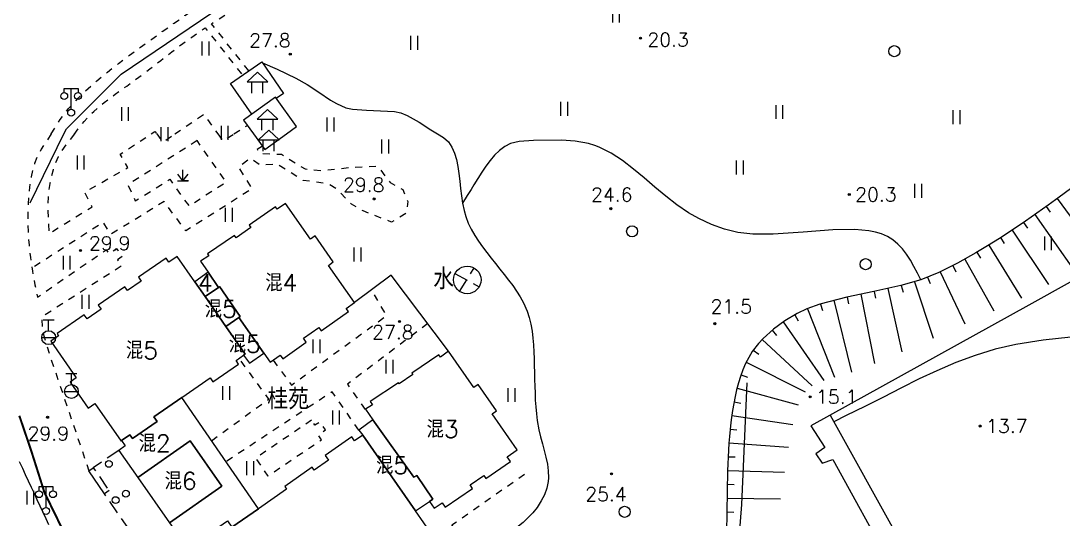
# Model space of a CAD drawing. Extents: x 115374 to 116875, y 149866 to 152432.
# Drawn here: x 116000.2 to 116151, y 150444.3 to 150516.4 of the extents above; entities that cross this region are included whole.
import ezdxf
from ezdxf.enums import TextEntityAlignment as Align

# ---------------------------------------------------------------- set-up
doc = ezdxf.new("R2010")
doc.units = 0
doc.header["$MEASUREMENT"] = 0
doc.header["$PDMODE"] = 32
doc.header["$PDSIZE"] = 0.3
doc.linetypes.add('X5', pattern=[3, 2, -1])
doc.linetypes.add('X6', pattern=[2, 1, -1])
doc.layers.get('0').update_dxf_attribs({"linetype": 'CONTINUOUS'})
for name, color, linetype in [('DLDW', 14, 'CONTINUOUS'), ('DLSS', 5, 'CONTINUOUS'), ('DMTZ', 5, 'CONTINUOUS'), ('GCD', 1, 'CONTINUOUS'), ('GXYZ', 2, 'CONTINUOUS'), ('JMD', 6, 'CONTINUOUS'), ('YZH', 2, 'CONTINUOUS'), ('ZBTZ', 5, 'CONTINUOUS')]:
    doc.layers.add(name, color=color, linetype=linetype)
doc.styles.add('HZ', font='rs.shx', dxfattribs={"bigfont": 'hztxt.shx'})
doc.linetypes.add('X17', pattern='A,9.4,[169,symbolx.shx,S=1,R=0,X=0,Y=0.15],0.6', length=10)
doc.linetypes.add('X19', pattern='A,4.5,[145,symbolx.shx,S=1,R=0,X=0,Y=1],4.5,-0.5,[146,symbolx.shx,S=1,R=0,X=0,Y=0],-0.5', length=10)
doc.linetypes.add('X33', pattern='A,2,[150,symbolx.shx,S=1,R=0,X=0,Y=1],1e-11', length=2)
doc.linetypes.add('X35', pattern='A,2,[4,symbolt.shx,S=1,R=0,X=0,Y=0],2,[28,symbolt.shx,S=1,R=0,X=0,Y=0],1e-11', length=4)
doc.linetypes.add('X39', pattern='A,2,[150,symbolx.shx,S=1,R=0,X=0,Y=1],2,[151,symbolx.shx,S=1,R=0,X=0,Y=3],1e-11', length=4)
doc.linetypes.add('X4', pattern='A,0,-1e-09,[149,symbolx.shx,S=0.15,R=0,X=0,Y=0],-1.6', length=1.6)
doc.linetypes.add('X49', pattern='A,0,[5,symbolt.shx,S=1,R=0,X=0,Y=0],-10', length=10)

# ---------------------------------------------------------------- blocks, each defined once
blk = doc.blocks.new('GC122')
blk.add_circle((0, 0), 0.8)
blk = doc.blocks.new('GC121')
for p, q in [((-0.5, -0.64), (-0.5, 1.36)), ((-0.5, -0.64), (-0.5, 0.86)), ((0.5, -0.64), (0.5, 1.36))]:
    blk.add_line(p, q)
blk = doc.blocks.new('GC100')
for p, q in [((0.01, 3), (-1.49, 1.6)), ((-1.49, 1.6), (1.51, 1.6)), ((-0.79, 0), (-0.79, 1.6)), ((1.51, 1.6), (0.01, 3)), ((0.81, 0), (0.81, 1.6))]:
    blk.add_line(p, q)
blk = doc.blocks.new('GC097')
for p, q in [((-1, 2.92), (-1, 3.52)), ((-1, 3.52), (1, 3.52)), ((0, 0.52), (0, 3.52)), ((1, 3.52), (1, 2.92))]:
    blk.add_line(p, q)
for centre in [(-1, 2.42), (1, 2.42), (0.01, 0)]:
    blk.add_circle(centre, 0.5)
blk = doc.blocks.new('GC276')
at = {"linetype": 'Continuous'}
blk.add_circle((0, 0), 0.5, dxfattribs=at)
blk = doc.blocks.new('GC124')
for p, q in [((0, -0.8), (-0.75, 0.2)), ((0, -0.8), (0, 0.8)), ((0, -0.8), (0.75, 0.2)), ((-0.8, -0.8), (0.75, -0.8)), ((0.8, -0.8), (0, -0.8))]:
    blk.add_line(p, q)
blk = doc.blocks.new('GC133')
for p, q in [((-0.81, 2.59), (0.79, 2.59)), ((-0.01, 0.99), (-0.01, 2.59)), ((-1.01, -0.01), (0.99, -0.01))]:
    blk.add_line(p, q)
blk.add_circle((-0.01, -0.01), 1)

msp = doc.modelspace()

# ---------------------------------------------------------------- linework, layer by layer
at = {"layer": 'DLDW', "linetype": 'X5'}
for p, q in [((116063.01, 150479.81), (116066.51, 150477.88)), ((116063.68, 150477.22), (116065.8, 150480.61))]:
    msp.add_line(p, q, dxfattribs=at)
at = {"layer": 'DLDW', "flags": 128}
for points in [[(116033.64, 150502.85), (116030.54, 150507.31), (116035.06, 150510.44), (116038.22, 150505.87), (116037.15, 150505.14)], [(116037.03, 150505.31), (116032.44, 150501.99), (116033.88, 150500)], [(116038.64, 150500), (116040.1, 150501.06), (116037.03, 150505.31)]]:
    msp.add_lwpolyline(points, dxfattribs=at)
at = {"layer": 'DLDW', "linetype": 'Continuous', "elevation": 33.4, "flags": 128}
msp.add_lwpolyline([(116033.88, 150500), (116035.52, 150497.74), (116038.64, 150500)], dxfattribs=at)
at = {"layer": 'DLDW', "linetype": 'Continuous'}
msp.add_circle((116064.78, 150478.89), 2, dxfattribs=at)
at = {"layer": 'DLSS', "linetype": 'X6', "flags": 128}
for points in [[(116004.62, 150500), (116005.15, 150500.85), (116005.93, 150502.1), (116006.51, 150502.91), (116007.13, 150503.69), (116008.49, 150505.17), (116009.94, 150506.57), (116011.2, 150507.67), (116012.75, 150508.95), (116014.33, 150510.19), (116015.93, 150511.39), (116017.54, 150512.57), (116019.16, 150513.73), (116020.68, 150514.81), (116022.32, 150515.97), (116023.95, 150517.12), (116025.6, 150518.26), (116027.26, 150519.38), (116028.83, 150520.41), (116030.52, 150521.48), (116032.23, 150522.52), (116033.95, 150523.54), (116035.68, 150524.54), (116038.29, 150526.02), (116040.92, 150527.47), (116043.41, 150528.83), (116046.06, 150530.24), (116048.72, 150531.64), (116051.38, 150533.01), (116054.06, 150534.37), (116056.75, 150535.7), (116059.45, 150537), (116062.4, 150538.35), (116065.15, 150539.55), (116067.91, 150540.73), (116070.68, 150541.88), (116073.46, 150543.01), (116076.25, 150544.12), (116079.38, 150545.35), (116082.18, 150546.44), (116084.98, 150547.51), (116087.78, 150548.59), (116090.58, 150549.66), (116093.38, 150550.73), (116095.68, 150551.62), (116098.47, 150552.71), (116101.26, 150553.81), (116104.05, 150554.91), (116106.84, 150556.01), (116109.63, 150557.11), (116112.43, 150558.21), (116115.22, 150559.3), (116117.78, 150560.29), (116120.58, 150561.36), (116123.39, 150562.43), (116126.19, 150563.49), (116129, 150564.55), (116131.8, 150565.61), (116134.61, 150566.68), (116137.41, 150567.75), (116140.21, 150568.84), (116143.03, 150569.95), (116145.83, 150571.05), (116148.62, 150572.12), (116151.44, 150573.16), (116154.28, 150574.13), (116157.9, 150575.21), (116161.82, 150576.09), (116164.79, 150576.53), (116167.14, 150576.69), (116168.13, 150576.7), (116170.13, 150576.57), (116171.16, 150576.41), (116173.96, 150575.4), (116178.81, 150565.43), (116215.98, 150500)], [(116033.19, 150509.14), (116027.79, 150515.95), (116029.93, 150517.31), (116031.64, 150518.36), (116033.35, 150519.4), (116035.07, 150520.43), (116036.79, 150521.46), (116038.8, 150522.66), (116040.52, 150523.69), (116042.23, 150524.72), (116043.96, 150525.74), (116045.68, 150526.75), (116048.28, 150528.24), (116050.91, 150529.68), (116053.48, 150531), (116056.18, 150532.3), (116058.9, 150533.55), (116061.65, 150534.77), (116064.41, 150535.95), (116067.24, 150537.14), (116070.02, 150538.27), (116072.81, 150539.39), (116075.6, 150540.49), (116078.39, 150541.58), (116081.53, 150542.79), (116084.33, 150543.86), (116087.14, 150544.92), (116089.95, 150545.98), (116092.75, 150547.04), (116096.15, 150548.34), (116098.96, 150549.41), (116101.75, 150550.49), (116104.55, 150551.57), (116107.35, 150552.66), (116110.14, 150553.75), (116112.93, 150554.85), (116116.24, 150556.17), (116119.03, 150557.29), (116121.81, 150558.41), (116124.6, 150559.54), (116127.38, 150560.66), (116130.17, 150561.78), (116132.95, 150562.89), (116135.74, 150563.99), (116138.54, 150565.07), (116141.2, 150566.06), (116144.01, 150567.07), (116146.84, 150568.05), (116149.67, 150569.02), (116152.5, 150569.99), (116155.34, 150570.99), (116157.68, 150571.85), (116160.53, 150572.9), (116162.45, 150573.48), (116164.34, 150573.85), (116166.91, 150574), (116167.94, 150574.03), (116168.95, 150573.99), (116170.01, 150573.74), (116170.88, 150573.27), (116171.66, 150572.61), (116172.08, 150572.16), (116175.58, 150565.49), (116197.65, 150525.78), (116211.94, 150500)], [(116007.92, 150499.94), (116008.57, 150500.8), (116009.38, 150501.83), (116010.76, 150503.26), (116012.28, 150504.56), (116013.88, 150505.77), (116015.53, 150506.94), (116017.28, 150508.21), (116018.88, 150509.43), (116020.46, 150510.65), (116022.04, 150511.87), (116023.63, 150513.08), (116024.93, 150514.02), (116026.87, 150515.35), (116032.29, 150508.52)], [(116022.48, 150500), (116026.68, 150502.85), (116028.71, 150500)], [(116031.03, 150500), (116032.99, 150501.24)], [(116019.07, 150500), (116019.61, 150500.36), (116019.87, 150500)]]:
    msp.add_lwpolyline(points, dxfattribs=at)
for points, elevation in [([(116004.62, 150500), (116003.71, 150498.64), (116003.17, 150497.8), (116002.56, 150496.64), (116002.2, 150495.72), (116001.92, 150494.76), (116001.7, 150493.78), (116001.54, 150492.78), (116001.42, 150491.77), (116001.34, 150490.92), (116001.27, 150489.91), (116001.23, 150488.91), (116001.22, 150487.91), (116001.23, 150486.91), (116001.27, 150485.91), (116001.33, 150484.92), (116001.42, 150483.92), (116001.49, 150483.12), (116001.61, 150482.13), (116001.74, 150481.14), (116001.9, 150480.15), (116002.07, 150479.17), (116002.25, 150478.19), (116002.45, 150477.21), (116002.62, 150476.39), (116012.56, 150483.26), (116012.97, 150482.66), (116014.08, 150483.42), (116014.87, 150482.27), (116014.19, 150481.8), (116014.78, 150480.9), (116003.26, 150473.53), (116003.32, 150471.6), (116004.32, 150468.22), (116010.07, 150451.28)], 30.12), ([(116007.97, 150500), (116006.79, 150498.54), (116006.11, 150497.58), (116005.62, 150496.7), (116005.21, 150495.78), (116004.87, 150494.83), (116004.61, 150493.86), (116004.42, 150492.85), (116004.27, 150491.85), (116004.18, 150490.86), (116004.14, 150489.86), (116004.14, 150488.86), (116004.17, 150487.86), (116004.22, 150486.85), (116004.28, 150485.58), (116010.54, 150489.47), (116009.45, 150491.58), (116015.7, 150495.14), (116014.6, 150497.06), (116019.07, 150500)], 29.89), ([(116019.87, 150500), (116020.73, 150498.82), (116022.48, 150500)], 29.76), ([(116028.71, 150500), (116029.43, 150498.99), (116031.03, 150500)], 29.89), ([(116035.15, 150498.25), (116034.39, 150497.74), (116034.94, 150497.18), (116037.92, 150497.08), (116041.33, 150494.94), (116043.6, 150494.7), (116047.97, 150495.17), (116051.8, 150495.37), (116053.64, 150492.99), (116055.48, 150491.95), (116056.19, 150490.23), (116055.96, 150488.52), (116053.85, 150487.24), (116049.72, 150488.86), (116048.03, 150489.85), (116046, 150491.98), (116044.69, 150492.77), (116041.05, 150493.28), (116037.25, 150495.64), (116034.9, 150495.47), (116033.41, 150496.46), (116031.67, 150495.17), (116033.68, 150492.08), (116024.06, 150485.98), (116020.94, 150490.23), (116013.25, 150485.48), (116012.15, 150487.21), (116001.83, 150480.61)], 29.8), ([(116036.71, 150467.26), (116039.35, 150463.67), (116053.11, 150473.72), (116050.95, 150477.44)], 29.66), ([(116059.07, 150472.57), (116047.46, 150463.81), (116050.02, 150460.12)], 29.74), ([(116027.8, 150455.62), (116036.08, 150461.65), (116031.78, 150467.54)], 29.66), ([(116049.12, 150457.16), (116045.23, 150462.69), (116029.9, 150452.58)], 29.66), ([(116031.21, 150430.13), (116036.92, 150421.96), (116064.24, 150441.07), (116062.57, 150443.46), (116073.77, 150451.29)], 29.83)]:
    msp.add_lwpolyline(points, dxfattribs=dict(at, elevation=elevation))
for points, elevation in [([(116025.7, 150499.04), (116015.69, 150492.64), (116016.77, 150490.33), (116021.77, 150493.44), (116024.53, 150489.58), (116029.92, 150493.06)], 29.78), ([(116042.27, 150458.58), (116034.18, 150453.11), (116035.93, 150450.51), (116043.72, 150455.77), (116043.23, 150456.48), (116044.26, 150457.17), (116043.48, 150458.33), (116042.76, 150457.85)], 29.77)]:
    msp.add_lwpolyline(points, close=True, dxfattribs=dict(at, elevation=elevation))
at = {"layer": 'DMTZ', "linetype": 'Continuous'}
for p, q in [((116150.13, 150490.68), (116156.21, 150482.33)), ((116148.51, 150489.5), (116149.09, 150488.69)), ((116145.23, 150487.2), (116145.8, 150486.38)), ((116146.88, 150488.35), (116152.55, 150480.27)), ((116143.58, 150486.09), (116148.83, 150478.23)), ((116141.9, 150485), (116142.44, 150484.15)), ((116138.49, 150482.9), (116139, 150482.04)), ((116140.21, 150483.93), (116144.95, 150476.26)), ((116136.76, 150481.91), (116140.96, 150474.43)), ((116133.2, 150480.07), (116136.77, 150472.55)), ((116135, 150480.96), (116135.46, 150480.07)), ((116127.56, 150478.08), (116127.81, 150477.11)), ((116129.48, 150478.61), (116132.16, 150470.48)), ((116131.37, 150479.28), (116131.74, 150478.36)), ((116121.69, 150476.82), (116123.7, 150466.8)), ((116123.65, 150477.22), (116123.85, 150476.24)), ((116125.61, 150477.62), (116127.66, 150468.48)), ((116115.86, 150475.4), (116116.15, 150474.44)), ((116117.79, 150475.95), (116120.36, 150465.55)), ((116119.73, 150476.41), (116119.94, 150475.43)), ((116112.18, 150473.85), (116112.67, 150472.97)), ((116113.98, 150474.71), (116117.88, 150464.79)), ((116110.48, 150472.8), (116116.34, 150464.32)), ((116108.88, 150471.61), (116109.53, 150470.84)), ((116107.42, 150470.25), (116114.65, 150463.56)), ((116106.14, 150468.71), (116106.96, 150468.13)), ((116105.14, 150466.98), (116113.65, 150462.67)), ((116104.39, 150465.13), (116105.33, 150464.79)), ((116103.81, 150463.21), (116112.65, 150460.83)), ((116103.37, 150461.26), (116104.35, 150461.06)), ((116103.04, 150459.29), (116111.86, 150457.97)), ((116102.79, 150457.3), (116103.79, 150457.2)), ((116102.63, 150455.31), (116111.24, 150454.68)), ((116102.52, 150453.31), (116103.52, 150453.27)), ((116102.45, 150451.32), (116110.67, 150451.05)), ((116102.4, 150449.32), (116103.4, 150449.29)), ((116102.37, 150447.32), (116110.08, 150447.19)), ((116102.33, 150445.32), (116103.33, 150445.3))]:
    msp.add_line(p, q, dxfattribs=at)
at = {"layer": 'DMTZ', "linetype": 'X33', "flags": 128}
msp.add_lwpolyline([(116035.17, 150510.28), (116037.29, 150509.36), (116040, 150508.1), (116041.62, 150507.17), (116043.31, 150506.03), (116044.99, 150504.89), (116045.85, 150504.39), (116047.23, 150503.8), (116048.19, 150503.59), (116050.19, 150503.44), (116054.24, 150503.26), (116055.18, 150503.05), (116056.09, 150502.69), (116057.81, 150501.7), (116059.5, 150500.58), (116060.46, 150500)], dxfattribs=at)
at = {"layer": 'DMTZ', "linetype": 'X33', "elevation": 28.97, "flags": 128}
msp.add_lwpolyline([(116060.46, 150500), (116061.35, 150499.48), (116062.05, 150498.86), (116062.56, 150498.1), (116062.94, 150497.24), (116063.22, 150496.3), (116063.43, 150495.3), (116063.59, 150494.26), (116063.71, 150493.19), (116063.83, 150492.11), (116063.96, 150491.03), (116064.11, 150489.97), (116064.32, 150488.93), (116064.56, 150488.07), (116064.93, 150487.12), (116065.37, 150486.21), (116065.87, 150485.33), (116066.42, 150484.49), (116067, 150483.66), (116067.61, 150482.85), (116068.24, 150482.05), (116068.87, 150481.25), (116069.51, 150480.46), (116070.14, 150479.67), (116070.76, 150478.87), (116071.36, 150478.07), (116071.93, 150477.25), (116072.46, 150476.42), (116072.94, 150475.56), (116073.47, 150474.37), (116073.76, 150473.44), (116073.98, 150472.47), (116074.15, 150471.49), (116074.26, 150470.48), (116074.35, 150469.47), (116074.4, 150468.45), (116074.44, 150467.51), (116074.48, 150466.5), (116074.5, 150465.49), (116074.52, 150464.49), (116074.55, 150463.49), (116074.59, 150462.49), (116074.63, 150461.5), (116074.7, 150460.5), (116074.79, 150459.51), (116074.91, 150458.52), (116075.15, 150457.17), (116075.38, 150456.18), (116075.65, 150455.19), (116075.92, 150454.2), (116076.17, 150453.22), (116076.38, 150452.23), (116076.51, 150451.25), (116076.54, 150450.27), (116076.49, 150449.73), (116076.28, 150448.76), (116075.94, 150447.81), (116075.49, 150446.9), (116074.89, 150445.96), (116074.27, 150445.18), (116072.86, 150443.77), (116071.3, 150442.52), (116069.65, 150441.35), (116067.97, 150440.24), (116066.27, 150439.14), (116064.32, 150437.85), (116062.65, 150436.73), (116061, 150435.61), (116059.35, 150434.47), (116057.71, 150433.34), (116056.07, 150432.2), (116054.44, 150431.05), (116052.35, 150429.55), (116050.73, 150428.38), (116049.11, 150427.2), (116047.49, 150426.01), (116045.88, 150424.82), (116044.27, 150423.63), (116042.67, 150422.42), (116041.08, 150421.2), (116039.51, 150419.97), (116037.96, 150418.7), (116036.46, 150417.39), (116035.25, 150416.23), (116033.89, 150414.76), (116033.24, 150413.99), (116032.61, 150413.21), (116032, 150412.41), (116031.41, 150411.6), (116030.84, 150410.78), (116030.16, 150409.7), (116029.66, 150408.84), (116029.19, 150407.96), (116028.74, 150407.07), (116028.31, 150406.16), (116027.9, 150405.25), (116027.5, 150404.33), (116027.07, 150403.29), (116026.7, 150402.35), (116026.34, 150401.41), (116026, 150400.46), (116025.67, 150399.51), (116025.36, 150398.55), (116025.08, 150397.58), (116024.82, 150396.61), (116024.59, 150395.64), (116024.41, 150394.66), (116024.28, 150393.67), (116024.21, 150392.7), (116024.21, 150391.7), (116024.29, 150390.69), (116024.45, 150389.69), (116024.7, 150388.71), (116025.03, 150387.76), (116025.4, 150386.98), (116025.94, 150386.11), (116026.59, 150385.33), (116027.62, 150384.45), (116028.47, 150383.98), (116029.38, 150383.64), (116030.33, 150383.39), (116033.36, 150382.93), (116035.94, 150382.54), (116037.89, 150382), (116039.76, 150381.26), (116041.58, 150380.31), (116043.24, 150379.21), (116044.84, 150378.01), (116046.42, 150376.77), (116047.21, 150376.15), (116047.85, 150375.27)], dxfattribs=at)
at = {"layer": 'DMTZ', "linetype": 'Continuous', "elevation": 18.9, "flags": 128}
msp.add_lwpolyline([(116152.02, 150492.06), (116150.41, 150490.88), (116148.79, 150489.71), (116147.16, 150488.54), (116145.51, 150487.39), (116143.44, 150486), (116141.75, 150484.9), (116140.04, 150483.83), (116138.32, 150482.8), (116135.69, 150481.32), (116133.01, 150479.98), (116130.38, 150478.91), (116127.52, 150478.07), (116123.61, 150477.21), (116119.67, 150476.4), (116115.8, 150475.38), (116113.91, 150474.69), (116112.49, 150474.02), (116110.74, 150472.98), (116109.09, 150471.78), (116107.58, 150470.43), (116106.9, 150469.69), (116106.01, 150468.52), (116105.49, 150467.67), (116105.05, 150466.79), (116104.66, 150465.87), (116104.31, 150464.93), (116104.01, 150463.97), (116103.75, 150462.99), (116103.52, 150462), (116103.32, 150460.99), (116103.14, 150459.99), (116102.99, 150458.98), (116102.9, 150458.26), (116102.79, 150457.25), (116102.7, 150456.25), (116102.62, 150455.25), (116102.57, 150454.25), (116102.52, 150453.26), (116102.48, 150452.26), (116102.45, 150451.27), (116102.42, 150450.27), (116102.4, 150449.28), (116102.38, 150448.28), (116102.37, 150447.28), (116102.35, 150446.29), (116102.33, 150445.29), (116102.31, 150444.28), (116102.29, 150443.28)], dxfattribs=at)
at = {"layer": 'DMTZ', "linetype": 'X35', "flags": 128}
for points, elevation in [([(116169.05, 150488.05), (116146.03, 150475.21)], 14.99), ([(116146.03, 150475.21), (116114.47, 150457.79), (116116.52, 150454.66), (116115.18, 150453.73), (116116.1, 150452.37), (116117.65, 150452.91), (116126.1, 150437.54), (116095.93, 150420.27), (116120.99, 150375.26), (116123.12, 150376.36), (116126.83, 150371.16)], 15.38)]:
    msp.add_lwpolyline(points, dxfattribs=dict(at, elevation=elevation))
at = {"layer": 'DMTZ', "linetype": 'X39', "elevation": 29.78, "flags": 128}
msp.add_lwpolyline([(116004.29, 150443.43), (116003.87, 150444.33), (116003.45, 150445.24), (116003.03, 150446.15), (116002.6, 150447.05), (116002.18, 150447.96), (116001.76, 150448.87), (116001.34, 150449.77), (116000.91, 150450.68), (116000.49, 150451.58), (116000.02, 150452.58)], dxfattribs=at)
at = {"layer": 'DMTZ', "linetype": 'X35', "flags": 128}
msp.add_lwpolyline([(116012.32, 150447.94), (116010.07, 150451.28), (116010.7, 150451.69)], dxfattribs=at)
at = {"layer": 'GCD', "linetype": 'Continuous'}
for p in [(116089.84, 150513.85, 20.3), (116039.19, 150511.55, 27.8), (116051.32, 150490.6, 29.8), (116120.04, 150491.25, 20.3), (116085.54, 150489.19, 24.6), (116008.86, 150483.14, 29.9), (116054.98, 150472.87, 27.8), (116100.6, 150472.55, 21.5), (116114.38, 150461.98, 15.1), (116004.09, 150459.01, 29.9), (116138.98, 150457.74, 13.7), (116085.64, 150450.83, 25.4)]:
    msp.add_point(p, dxfattribs=at)
at = {"layer": 'JMD', "linetype": 'Continuous', "flags": 128}
for points in [[(116044.71, 150480.99), (116045.41, 150481.48), (116042.78, 150485.25), (116042.11, 150484.78), (116038.5, 150489.94), (116037.3, 150489.1), (116037.04, 150489.48), (116033.22, 150486.81), (116033.46, 150486.46), (116031.34, 150484.99), (116031.1, 150485.33), (116027.21, 150482.65), (116027.39, 150482.39), (116026.22, 150481.58), (116027.29, 150480.02), (116028.81, 150477.81), (116028.95, 150477.91), (116031.93, 150473.6), (116031.75, 150473.47), (116035.37, 150468.3), (116036.29, 150466.97), (116037.74, 150467.98), (116038.09, 150467.48), (116041.51, 150469.88), (116041.1, 150470.47), (116043.32, 150472.02), (116043.66, 150471.53), (116047.62, 150474.3), (116047.29, 150474.76), (116048.48, 150475.6)], [(116022.81, 150482.29), (116021.62, 150481.46), (116021.22, 150482.04), (116017.22, 150479.27), (116017.62, 150478.7), (116015.66, 150477.33), (116015.27, 150477.89), (116011.42, 150475.22), (116011.82, 150474.64), (116009.8, 150473.23), (116009.38, 150473.84), (116005.46, 150471.12), (116005.68, 150470.78), (116004.56, 150470), (116008.23, 150464.71), (116007.34, 150464.09), (116009.95, 150460.33), (116010.93, 150461.01), (116014.71, 150455.57), (116014.8, 150455.63), (116016, 150456.47), (116016.37, 150455.94), (116019.92, 150458.4), (116019.46, 150459.06), (116023.51, 150461.87), (116027.59, 150464.7), (116027.99, 150464.12), (116031.72, 150466.7), (116031.35, 150467.24), (116032.44, 150468), (116032.64, 150468.14), (116029.85, 150472.16), (116026.86, 150476.47), (116025.36, 150478.63)], [(116027.29, 150480.02), (116025.36, 150478.63), (116026.86, 150476.47), (116028.81, 150477.81)], [(116028.95, 150477.91), (116028.81, 150477.81), (116026.86, 150476.47), (116029.85, 150472.16), (116031.75, 150473.47), (116031.93, 150473.6)], [(116031.75, 150473.47), (116029.85, 150472.16), (116032.64, 150468.14), (116032.44, 150468), (116033.27, 150466.82), (116035.37, 150468.3)], [(116068.37, 150459.5), (116069.02, 150459.95), (116066.38, 150463.77), (116065.73, 150463.31), (116062.09, 150468.56), (116060.9, 150467.73), (116060.69, 150468.03), (116056.79, 150465.39), (116056.93, 150465.18), (116054.95, 150463.83), (116054.83, 150464.01), (116050.76, 150461.27), (116051.06, 150460.82), (116050.08, 150460.16), (116051.15, 150458.64), (116057.07, 150450.33), (116057.47, 150450.6), (116059.81, 150447.16), (116059.31, 150446.82), (116059.99, 150445.84), (116061.14, 150446.64), (116061.59, 150445.98), (116065.54, 150448.72), (116065.2, 150449.23), (116067.16, 150450.59), (116067.46, 150450.15), (116071.05, 150452.63), (116070.58, 150453.31), (116071.99, 150454.28)], [(116023.51, 150461.87), (116019.46, 150459.06), (116019.92, 150458.4), (116016.37, 150455.94), (116016, 150456.47), (116014.8, 150455.63), (116015.32, 150454.88), (116014.37, 150454.22), (116017.13, 150450.28), (116024.72, 150455.6), (116029.31, 150449.05), (116021.72, 150443.73), (116024.34, 150440.01), (116026.65, 150441.61), (116030.12, 150444.01), (116030.75, 150443.1), (116034.58, 150445.77)], [(116057.47, 150450.6), (116057.07, 150450.33), (116051.15, 150458.64), (116049.12, 150457.16), (116049.66, 150456.4), (116057.3, 150445.45), (116059.31, 150446.82), (116059.81, 150447.16)], [(116024.72, 150455.6), (116017.13, 150450.28), (116021.72, 150443.73), (116029.31, 150449.05)]]:
    msp.add_lwpolyline(points, close=True, dxfattribs=at)
msp.add_lwpolyline([(116059.72, 150441.99), (116057.3, 150445.45), (116049.66, 150456.4), (116048.49, 150455.59), (116048.08, 150456.18), (116044.24, 150453.5), (116044.73, 150452.8), (116042.66, 150451.36), (116042.37, 150451.78), (116038.38, 150448.99), (116038.65, 150448.61), (116034.58, 150445.77), (116030.75, 150443.1)], dxfattribs=at)
at = {"layer": 'YZH', "linetype": 'X5'}
msp.add_line((116012.97, 150448.4), (116012.32, 150447.94), dxfattribs=at)
at = {"layer": 'YZH', "linetype": 'X19', "flags": 128}
for points, elevation in [([(116062.09, 150468.56), (116053.8, 150479.57), (116048.48, 150475.6)], 41.04), ([(116213.52, 150431.84), (116213.09, 150432.74), (116212.67, 150433.65), (116212.24, 150434.55), (116211.79, 150435.45), (116211.29, 150436.44), (116210.82, 150437.33), (116210.33, 150438.2), (116209.84, 150439.07), (116209.33, 150439.93), (116208.8, 150440.79), (116208.26, 150441.63), (116207.71, 150442.47), (116206.79, 150443.79), (116206.2, 150444.59), (116205.59, 150445.39), (116204.96, 150446.17), (116204.33, 150446.94), (116203.69, 150447.71), (116203.03, 150448.47), (116202.38, 150449.23), (116201.04, 150450.72), (116199.67, 150452.18), (116198.27, 150453.61), (116196.82, 150455), (116195.2, 150456.43), (116193.64, 150457.7), (116192.04, 150458.9), (116189.99, 150460.28), (116188.29, 150461.32), (116186.56, 150462.33), (116184.29, 150463.64), (116182.56, 150464.65), (116179.92, 150466.08), (116177.61, 150467.15), (116174.79, 150468.17), (116170.93, 150469.27), (116167.77, 150469.92), (116163.8, 150470.43), (116159.81, 150470.73), (116156.06, 150470.81), (116152.06, 150470.58), (116148.07, 150470.15), (116144.12, 150469.52), (116141.12, 150468.86), (116138.26, 150467.97), (116135.45, 150466.92), (116132.68, 150465.75), (116130.16, 150464.56), (116127.48, 150463.21), (116124.98, 150461.94), (116122.3, 150460.59), (116119.61, 150459.26), (116117.81, 150458.36)], 14.45), ([(116117.27, 150459.33), (116147.31, 150405.19), (116149.75, 150402.7), (116151.57, 150401.57), (116153.36, 150401.07), (116156.1, 150400.88), (116158.54, 150401.33), (116164.23, 150404.14), (116171.91, 150408.37), (116213.52, 150431.84)], 14.55)]:
    msp.add_lwpolyline(points, dxfattribs=dict(at, elevation=elevation))
at = {"layer": 'YZH', "linetype": 'X17', "const_width": 0.3, "elevation": 30.26, "flags": 128}
msp.add_lwpolyline([(116000, 150459.23), (116001.69, 150454.26), (116003.63, 150448.14), (116006.16, 150442.96)], dxfattribs=at)
at = {"layer": 'YZH', "linetype": 'X5', "flags": 128}
for points in [[(116014.37, 150454.22), (116010.7, 150451.69), (116012.97, 150448.4)], [(116017.62, 150440.24), (116012.32, 150447.94)]]:
    msp.add_lwpolyline(points, dxfattribs=at)
at = {"layer": 'ZBTZ', "linetype": 'X49', "flags": 128}
for points in [[(116006.44, 150500), (116006.81, 150500.75), (116014.74, 150508.67), (116039.48, 150525.46), (116070.98, 150540.4), (116099.79, 150551.68), (116131.5, 150564.84), (116156.02, 150573.1), (116169.49, 150574.96), (116174.9, 150571.79), (116209.85, 150506.52), (116213.42, 150500)], [(116105.2, 150463.98), (116104.47, 150446.37), (116103.57, 150435.3), (116099.39, 150430.04), (116091.57, 150419.93), (116089.21, 150413.93), (116091.2, 150411.21), (116110.28, 150386.16)]]:
    msp.add_lwpolyline(points, dxfattribs=at)
at = {"layer": 'ZBTZ', "linetype": 'X49', "elevation": 30.08, "flags": 128}
msp.add_lwpolyline([(116001.56, 150490.06), (116006.44, 150500)], dxfattribs=at)
at = {"layer": 'ZBTZ', "linetype": 'X4', "elevation": 25.21, "flags": 128}
msp.add_lwpolyline([(116130.38, 150478.91), (116129.89, 150479.87), (116129.39, 150480.82), (116128.88, 150481.73), (116128.32, 150482.59), (116127.73, 150483.38), (116127.08, 150484.07), (116126.33, 150484.67), (116125.56, 150485.16), (116124.72, 150485.54), (116123.82, 150485.81), (116122.87, 150486), (116120.86, 150486.18), (116117.68, 150486.14), (116113.39, 150485.81), (116109.04, 150485.49), (116106.07, 150485.49), (116103.91, 150485.73), (116101.99, 150486.21), (116100.11, 150486.9), (116098.28, 150487.76), (116096.8, 150488.6), (116095.12, 150489.75), (116093.51, 150491.01), (116091.93, 150492.32), (116090.37, 150493.64), (116088.81, 150494.93), (116087.22, 150496.15), (116085.59, 150497.23), (116083.87, 150498.11), (116083.25, 150498.35), (116082.33, 150498.62), (116080.4, 150498.97), (116078.4, 150499.11), (116074.35, 150499.08), (116072.31, 150498.92), (116071.05, 150498.6), (116070.21, 150498.18), (116069.45, 150497.62), (116068.75, 150496.94), (116068.1, 150496.18), (116067.49, 150495.35), (116066.9, 150494.48), (116066.33, 150493.57), (116065.76, 150492.65), (116065.36, 150491.99), (116064.79, 150491.08), (116064.11, 150490.01)], dxfattribs=at)

# ---------------------------------------------------------------- block references
at = {"layer": 'DLDW', "linetype": 'Continuous'}
for name, p in [('GC100', (116034.42, 150505.93)), ('GC100', (116035.88, 150500.54)), ('GC100', (116036.06, 150497.53)), ('GC097', (116003.86, 150445.46, 12.14))]:
    msp.add_blockref(name, p, dxfattribs=at)
at = {"layer": 'DLDW'}
msp.add_blockref('GC097', (116007.49, 150503.07), dxfattribs=at)
at = {"layer": 'GXYZ', "linetype": 'Continuous'}
for p in [(116004.25, 150470.54), (116007.54, 150462.75)]:
    msp.add_blockref('GC133', p, dxfattribs=at)
at = {"layer": 'YZH', "linetype": 'Continuous'}
for p in [(116012.95, 150452.27, 30.05), (116015.41, 150447.95, 30.05), (116013.93, 150447.02, 30.05)]:
    msp.add_blockref('GC276', p, dxfattribs=at)
at = {"layer": 'ZBTZ', "linetype": 'Continuous'}
for name, p in [('GC121', (116086.32, 150516.77)), ('GC121', (116026.95, 150512.02)), ('GC121', (116057.13, 150512.82)), ('GC122', (116126.55, 150511.98)), ('GC121', (116015.31, 150502.54)), ('GC121', (116078.82, 150503.28)), ('GC121', (116109.95, 150502.83)), ('GC121', (116045.03, 150501.01)), ('GC121', (116135.56, 150502.08)), ('GC121', (116021.03, 150499.62)), ('GC121', (116029.72, 150499.8)), ('GC121', (116052.93, 150497.82)), ('GC121', (116008.9, 150495.52)), ('GC121', (116104.22, 150494.78)), ('GC124', (116023.66, 150494.01)), ('GC121', (116130.04, 150491.41)), ('GC121', (116030.31, 150487.94)), ('GC122', (116088.63, 150485.92)), ('GC121', (116148.8, 150483.83)), ('GC121', (116048.92, 150482.21)), ('GC121', (116006.87, 150481.03)), ('GC122', (116122.4, 150481.16)), ('GC121', (116009.58, 150475.35)), ('GC121', (116043.01, 150468.92)), ('GC121', (116053.57, 150465.98)), ('GC121', (116029.94, 150462.17)), ('GC121', (116071.2, 150461.87)), ('GC121', (116045.82, 150458.62)), ('GC121', (116033.42, 150451.29)), ('GC121', (116001.62, 150447.02)), ('GC122', (116087.55, 150445.33))]:
    msp.add_blockref(name, p, dxfattribs=at)

# ---------------------------------------------------------------- texts
at = {"layer": 'DLDW', "linetype": 'Continuous', "style": 'HZ'}
msp.add_text('水', height=3, dxfattribs=at).set_placement((116061.36, 150479.18, -23.34), align=Align.MIDDLE)
at = {"layer": 'GCD', "linetype": 'Continuous', "style": 'HZ'}
for s, p in [('27.8', (116033.24, 150512.55, 27.8)), ('20.3', (116090.84, 150512.65, 20.3)), ('24.6', (116082.69, 150490.23, 24.56)), ('21.5', (116099.98, 150474.04, 21.5)), ('25.4', (116081.85, 150446.89, 25.41))]:
    msp.add_text(s, height=2, dxfattribs=at).set_placement(p)
for s, p in [('29.8', (116049.81, 150492.65, 29.8)), ('20.3', (116123.89, 150491.25, 20.3)), ('29.9', (116013.07, 150484.19, 30.12)), ('27.8', (116054.02, 150471.32, 27.8)), ('15.1', (116118.23, 150461.98, 15.1)), ('13.7', (116142.83, 150457.74, 13.7)), ('29.9', (116004.19, 150456.65, 29.9))]:
    msp.add_text(s, height=2, dxfattribs=at).set_placement(p, align=Align.MIDDLE)
at = {"layer": 'JMD', "linetype": 'Continuous', "style": 'HZ'}
for s, p in [('4', (116025.82, 150477.21)), ('混5', (116026.81, 150473.43)), ('混5', (116051.59, 150450.81))]:
    msp.add_text(s, height=2.5, dxfattribs=at).set_placement(p)
for s, height, p in [('混4', 2.5, (116037.89, 150478.58)), ('混5', 2.5, (116032.61, 150469.72)), ('混5', 2.5, (116017.73, 150468.79)), ('桂苑', 3, (116038.88, 150461.8)), ('混3', 2.5, (116061.22, 150457.39)), ('混2', 2.5, (116019.57, 150455.34)), ('混6', 2.5, (116023.33, 150449.9))]:
    msp.add_text(s, height=height, dxfattribs=at).set_placement(p, align=Align.MIDDLE)

doc.saveas('drawing.dxf')
